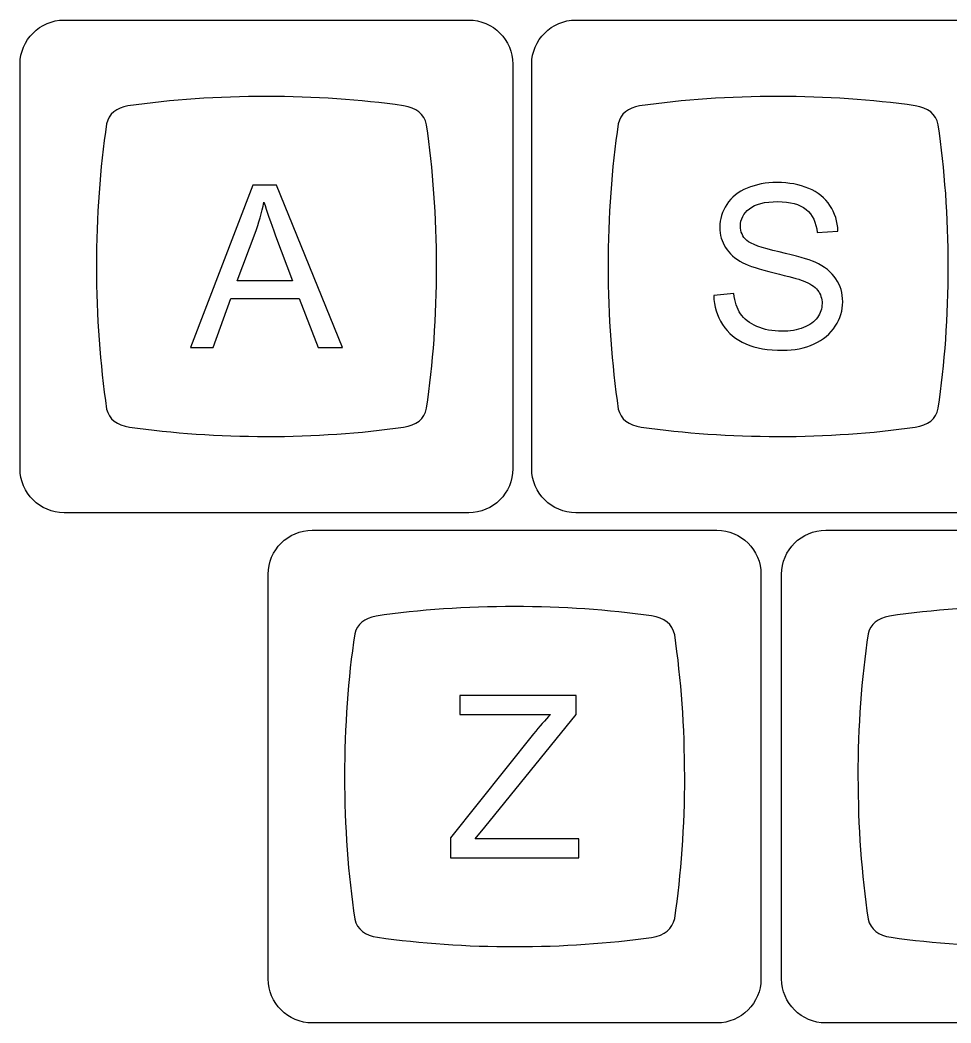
# Model space of a CAD drawing. Header units: millimetres. Extents: x -493 to 473, y -489 to 489.
# Drawn here: x -444.77 to -410.01, y -327.9 to -290.45 of the extents above; entities that cross this region are included whole.
import ezdxf

# ---------------------------------------------------------------- set-up
doc = ezdxf.new("R2010")
doc.units = ezdxf.units.MM
doc.header["$MEASUREMENT"] = 0
doc.layers.add('Layer 1', color=7, linetype='Continuous')

msp = doc.modelspace()

# ---------------------------------------------------------------- linework, layer by layer
at = {"layer": 'Layer 1', "color": 169}
for points in [[(-443.1189, -308.8455), (-443.1189, -308.8455), (-428.0115, -308.8455), (-428.0115, -308.8455), (-428.0115, -308.8455), (-427.106, -308.8455), (-426.3652, -308.1047), (-426.3652, -307.1992), (-426.3652, -307.1992), (-426.3652, -307.1992), (-426.3652, -292.0918), (-426.3652, -292.0918), (-426.3652, -292.0918), (-426.3652, -291.1863), (-427.106, -290.4455), (-428.0115, -290.4455), (-428.0115, -290.4455), (-428.0115, -290.4455), (-443.1189, -290.4455), (-443.1189, -290.4455), (-443.1189, -290.4455), (-444.0244, -290.4455), (-444.7652, -291.1863), (-444.7652, -292.0918), (-444.7652, -292.0918), (-444.7652, -292.0918), (-444.7652, -307.1992), (-444.7652, -307.1992), (-444.7652, -307.1992), (-444.7652, -308.1047), (-444.0244, -308.8455), (-443.1189, -308.8455)], [(-424.0147, -308.8455), (-424.0147, -308.8455), (-408.9073, -308.8455), (-408.9073, -308.8455), (-408.9073, -308.8455), (-408.0018, -308.8455), (-407.261, -308.1047), (-407.261, -307.1992), (-407.261, -307.1992), (-407.261, -307.1992), (-407.261, -292.0918), (-407.261, -292.0918), (-407.261, -292.0918), (-407.261, -291.1863), (-408.0018, -290.4455), (-408.9073, -290.4455), (-408.9073, -290.4455), (-408.9073, -290.4455), (-424.0147, -290.4455), (-424.0147, -290.4455), (-424.0147, -290.4455), (-424.9202, -290.4455), (-425.661, -291.1863), (-425.661, -292.0918), (-425.661, -292.0918), (-425.661, -292.0918), (-425.661, -307.1992), (-425.661, -307.1992), (-425.661, -307.1992), (-425.661, -308.1047), (-424.9202, -308.8455), (-424.0147, -308.8455)], [(-433.8549, -327.8955), (-433.8549, -327.8955), (-418.7475, -327.8955), (-418.7475, -327.8955), (-418.7475, -327.8955), (-417.842, -327.8955), (-417.1012, -327.1547), (-417.1012, -326.2492), (-417.1012, -326.2492), (-417.1012, -326.2492), (-417.1012, -311.1418), (-417.1012, -311.1418), (-417.1012, -311.1418), (-417.1012, -310.2363), (-417.842, -309.4955), (-418.7475, -309.4955), (-418.7475, -309.4955), (-418.7475, -309.4955), (-433.8549, -309.4955), (-433.8549, -309.4955), (-433.8549, -309.4955), (-434.7604, -309.4955), (-435.5012, -310.2363), (-435.5012, -311.1418), (-435.5012, -311.1418), (-435.5012, -311.1418), (-435.5012, -326.2492), (-435.5012, -326.2492), (-435.5012, -326.2492), (-435.5012, -327.1547), (-434.7604, -327.8955), (-433.8549, -327.8955)], [(-414.6867, -327.8955), (-414.6867, -327.8955), (-399.5793, -327.8955), (-399.5793, -327.8955), (-399.5793, -327.8955), (-398.6738, -327.8955), (-397.933, -327.1547), (-397.933, -326.2492), (-397.933, -326.2492), (-397.933, -326.2492), (-397.933, -311.1418), (-397.933, -311.1418), (-397.933, -311.1418), (-397.933, -310.2363), (-398.6738, -309.4955), (-399.5793, -309.4955), (-399.5793, -309.4955), (-399.5793, -309.4955), (-414.6867, -309.4955), (-414.6867, -309.4955), (-414.6867, -309.4955), (-415.5922, -309.4955), (-416.333, -310.2363), (-416.333, -311.1418), (-416.333, -311.1418), (-416.333, -311.1418), (-416.333, -326.2492), (-416.333, -326.2492), (-416.333, -326.2492), (-416.333, -327.1547), (-415.5922, -327.8955), (-414.6867, -327.8955)]]:
    msp.add_open_spline(points, degree=3, knots=[0, 0, 0, 0, 0.1111111, 0.1111111, 0.1111111, 0.1111111, 0.2222222, 0.2222222, 0.2222222, 0.2222222, 0.3333333, 0.3333333, 0.3333333, 0.3333333, 0.4444444, 0.4444444, 0.4444444, 0.4444444, 0.5555556, 0.5555556, 0.5555556, 0.5555556, 0.6666667, 0.6666667, 0.6666667, 0.6666667, 0.7777778, 0.7777778, 0.7777778, 0.7777778, 1, 1, 1, 1], dxfattribs=at)
at = {"layer": 'Layer 1', "color": 159}
for points in [[(-435.565, -293.296), (-433.7744, -293.2965), (-432.0545, -293.4194), (-430.4523, -293.6449), (-430.4523, -293.6449), (-430.4523, -293.6449), (-430.4523, -293.645), (-430.4523, -293.645), (-430.4523, -293.645), (-429.9655, -293.7179), (-429.6756, -293.9505), (-429.5884, -294.3552), (-429.5884, -294.3552), (-429.3464, -296.0081), (-429.2141, -297.7897), (-429.2137, -299.6475), (-429.2137, -299.6475), (-429.2132, -301.5052), (-429.3447, -303.2868), (-429.5859, -304.9397), (-429.5859, -304.9397), (-429.6729, -305.3439), (-429.9622, -305.5763), (-430.4479, -305.6492), (-430.4479, -305.6492), (-432.0504, -305.8741), (-433.7708, -305.9963), (-435.5621, -305.9959), (-435.5621, -305.9959), (-437.3539, -305.9955), (-439.0749, -305.8723), (-440.6779, -305.6465), (-440.6779, -305.6465), (-440.6779, -305.6465), (-440.6778, -305.6461), (-440.6778, -305.6461), (-440.6778, -305.6461), (-441.1508, -305.5753), (-441.438, -305.3536), (-441.5339, -304.9696), (-441.5339, -304.9696), (-441.7789, -303.3075), (-441.913, -301.5146), (-441.9134, -299.6445), (-441.9134, -299.6445), (-441.9139, -297.7727), (-441.7804, -295.9783), (-441.5358, -294.315), (-441.5358, -294.315), (-441.4432, -293.9481), (-441.1752, -293.7301), (-440.7364, -293.6509), (-440.7364, -293.6509), (-439.1177, -293.4208), (-437.3776, -293.2956), (-435.565, -293.296)], [(-416.4608, -293.296), (-414.6702, -293.2965), (-412.9503, -293.4194), (-411.3481, -293.6449), (-411.3481, -293.6449), (-411.3481, -293.6449), (-411.3481, -293.645), (-411.3481, -293.645), (-411.3481, -293.645), (-410.8613, -293.7179), (-410.5714, -293.9505), (-410.4842, -294.3552), (-410.4842, -294.3552), (-410.2422, -296.0081), (-410.1099, -297.7897), (-410.1095, -299.6475), (-410.1095, -299.6475), (-410.109, -301.5052), (-410.2405, -303.2868), (-410.4817, -304.9397), (-410.4817, -304.9397), (-410.5687, -305.3439), (-410.858, -305.5763), (-411.3437, -305.6492), (-411.3437, -305.6492), (-412.9462, -305.8741), (-414.6666, -305.9963), (-416.4579, -305.9959), (-416.4579, -305.9959), (-418.2497, -305.9955), (-419.9707, -305.8723), (-421.5737, -305.6465), (-421.5737, -305.6465), (-421.5737, -305.6465), (-421.5736, -305.6461), (-421.5736, -305.6461), (-421.5736, -305.6461), (-422.0466, -305.5753), (-422.3338, -305.3536), (-422.4297, -304.9696), (-422.4297, -304.9696), (-422.6747, -303.3075), (-422.8088, -301.5146), (-422.8092, -299.6445), (-422.8092, -299.6445), (-422.8097, -297.7727), (-422.6762, -295.9783), (-422.4316, -294.315), (-422.4316, -294.315), (-422.339, -293.9481), (-422.071, -293.7301), (-421.6322, -293.6509), (-421.6322, -293.6509), (-420.0135, -293.4208), (-418.2734, -293.2956), (-416.4608, -293.296)], [(-426.301, -312.346), (-424.5104, -312.3465), (-422.7905, -312.4694), (-421.1883, -312.6949), (-421.1883, -312.6949), (-421.1883, -312.6949), (-421.1883, -312.695), (-421.1883, -312.695), (-421.1883, -312.695), (-420.7015, -312.7679), (-420.4116, -313.0005), (-420.3244, -313.4052), (-420.3244, -313.4052), (-420.0824, -315.0581), (-419.9501, -316.8397), (-419.9497, -318.6975), (-419.9497, -318.6975), (-419.9492, -320.5552), (-420.0807, -322.3368), (-420.3219, -323.9897), (-420.3219, -323.9897), (-420.4089, -324.3939), (-420.6982, -324.6263), (-421.1839, -324.6992), (-421.1839, -324.6992), (-422.7864, -324.9241), (-424.5068, -325.0463), (-426.2981, -325.0459), (-426.2981, -325.0459), (-428.0899, -325.0455), (-429.8109, -324.9223), (-431.4139, -324.6965), (-431.4139, -324.6965), (-431.4139, -324.6965), (-431.4138, -324.6961), (-431.4138, -324.6961), (-431.4138, -324.6961), (-431.8868, -324.6253), (-432.174, -324.4036), (-432.2699, -324.0196), (-432.2699, -324.0196), (-432.5149, -322.3575), (-432.649, -320.5646), (-432.6494, -318.6945), (-432.6494, -318.6945), (-432.6499, -316.8227), (-432.5164, -315.0283), (-432.2718, -313.365), (-432.2718, -313.365), (-432.1792, -312.9981), (-431.9112, -312.7801), (-431.4724, -312.7009), (-431.4724, -312.7009), (-429.8537, -312.4708), (-428.1136, -312.3456), (-426.301, -312.346)], [(-407.1328, -312.346), (-405.3422, -312.3465), (-403.6223, -312.4694), (-402.0201, -312.6949), (-402.0201, -312.6949), (-402.0201, -312.6949), (-402.0201, -312.695), (-402.0201, -312.695), (-402.0201, -312.695), (-401.5333, -312.7679), (-401.2434, -313.0005), (-401.1562, -313.4052), (-401.1562, -313.4052), (-400.9142, -315.0581), (-400.7819, -316.8397), (-400.7815, -318.6975), (-400.7815, -318.6975), (-400.781, -320.5552), (-400.9125, -322.3368), (-401.1537, -323.9897), (-401.1537, -323.9897), (-401.2407, -324.3939), (-401.53, -324.6263), (-402.0157, -324.6992), (-402.0157, -324.6992), (-403.6182, -324.9241), (-405.3386, -325.0463), (-407.1299, -325.0459), (-407.1299, -325.0459), (-408.9217, -325.0455), (-410.6427, -324.9223), (-412.2457, -324.6965), (-412.2457, -324.6965), (-412.2457, -324.6965), (-412.2456, -324.6961), (-412.2456, -324.6961), (-412.2456, -324.6961), (-412.7186, -324.6253), (-413.0058, -324.4036), (-413.1017, -324.0196), (-413.1017, -324.0196), (-413.3467, -322.3575), (-413.4808, -320.5646), (-413.4812, -318.6945), (-413.4812, -318.6945), (-413.4817, -316.8227), (-413.3482, -315.0283), (-413.1036, -313.365), (-413.1036, -313.365), (-413.011, -312.9981), (-412.743, -312.7801), (-412.3042, -312.7009), (-412.3042, -312.7009), (-410.6855, -312.4708), (-408.9454, -312.3456), (-407.1328, -312.346)]]:
    msp.add_open_spline(points, degree=3, knots=[0, 0, 0, 0, 0.0666667, 0.0666667, 0.0666667, 0.0666667, 0.1333333, 0.1333333, 0.1333333, 0.1333333, 0.2, 0.2, 0.2, 0.2, 0.2666667, 0.2666667, 0.2666667, 0.2666667, 0.3333333, 0.3333333, 0.3333333, 0.3333333, 0.4, 0.4, 0.4, 0.4, 0.4666667, 0.4666667, 0.4666667, 0.4666667, 0.5333333, 0.5333333, 0.5333333, 0.5333333, 0.6, 0.6, 0.6, 0.6, 0.6666667, 0.6666667, 0.6666667, 0.6666667, 0.7333333, 0.7333333, 0.7333333, 0.7333333, 0.8, 0.8, 0.8, 0.8, 0.8666667, 0.8666667, 0.8666667, 0.8666667, 1, 1, 1, 1], dxfattribs=at)
at = {"layer": 'Layer 1', "color": 132}
for points, knots in [([(-418.8681, -300.7298), (-418.8681, -300.7298), (-418.1146, -300.662), (-418.1146, -300.662), (-418.1146, -300.662), (-418.0793, -300.9668), (-417.9961, -301.2166), (-417.8648, -301.4127), (-417.8648, -301.4127), (-417.7336, -301.6075), (-417.5304, -301.7655), (-417.2552, -301.8869), (-417.2552, -301.8869), (-416.9801, -302.0068), (-416.6696, -302.0675), (-416.3253, -302.0675), (-416.3253, -302.0675), (-416.0191, -302.0675), (-415.7496, -302.0223), (-415.5153, -301.9306), (-415.5153, -301.9306), (-415.2811, -301.8389), (-415.1075, -301.7133), (-414.9932, -301.5539), (-414.9932, -301.5539), (-414.8789, -301.3944), (-414.821, -301.2208), (-414.821, -301.0346), (-414.821, -301.0346), (-414.821, -300.8455), (-414.8761, -300.6804), (-414.9861, -300.5378), (-414.9861, -300.5378), (-415.0962, -300.3967), (-415.2783, -300.2782), (-415.5323, -300.1808), (-415.5323, -300.1808), (-415.6945, -300.1187), (-416.0544, -300.02), (-416.6118, -299.8859), (-416.6118, -299.8859), (-417.1691, -299.7519), (-417.5586, -299.6263), (-417.7816, -299.5077), (-417.7816, -299.5077), (-418.0709, -299.3553), (-418.2853, -299.1662), (-418.4265, -298.9419), (-418.4265, -298.9419), (-418.569, -298.7175), (-418.6395, -298.4649), (-418.6395, -298.1869), (-418.6395, -298.1869), (-418.6395, -297.8793), (-418.552, -297.5928), (-418.3785, -297.3276), (-418.3785, -297.3276), (-418.2049, -297.0609), (-417.9523, -296.8591), (-417.6179, -296.7208), (-417.6179, -296.7208), (-417.2849, -296.5825), (-416.9137, -296.5133), (-416.5059, -296.5133), (-416.5059, -296.5133), (-416.0572, -296.5133), (-415.6607, -296.5853), (-415.3178, -296.7307), (-415.3178, -296.7307), (-414.9749, -296.8746), (-414.711, -297.0877), (-414.5261, -297.3699), (-414.5261, -297.3699), (-414.3413, -297.6507), (-414.2425, -297.9696), (-414.2284, -298.3252), (-414.2284, -298.3252), (-414.2284, -298.3252), (-414.9988, -298.3845), (-414.9988, -298.3845), (-414.9988, -298.3845), (-415.0398, -298.0021), (-415.1795, -297.7128), (-415.418, -297.5181), (-415.418, -297.5181), (-415.6564, -297.3219), (-416.0092, -297.2245), (-416.4749, -297.2245), (-416.4749, -297.2245), (-416.9603, -297.2245), (-417.3145, -297.3134), (-417.536, -297.4912), (-417.536, -297.4912), (-417.7576, -297.669), (-417.8691, -297.8835), (-417.8691, -298.1347), (-417.8691, -298.1347), (-417.8691, -298.352), (-417.79, -298.5312), (-417.6334, -298.6724), (-417.6334, -298.6724), (-417.4782, -298.8121), (-417.076, -298.9574), (-416.4241, -299.1042), (-416.4241, -299.1042), (-415.7721, -299.2523), (-415.3248, -299.3807), (-415.0821, -299.4908), (-415.0821, -299.4908), (-414.7307, -299.6531), (-414.4697, -299.8577), (-414.3018, -300.1075), (-414.3018, -300.1075), (-414.1338, -300.3558), (-414.0506, -300.6423), (-414.0506, -300.9668), (-414.0506, -300.9668), (-414.0506, -301.29), (-414.1423, -301.592), (-414.3272, -301.877), (-414.3272, -301.877), (-414.512, -302.162), (-414.7759, -302.3836), (-415.1216, -302.5416), (-415.1216, -302.5416), (-415.4673, -302.6997), (-415.8554, -302.7787), (-416.2886, -302.7787), (-416.2886, -302.7787), (-416.8361, -302.7787), (-417.2947, -302.6983), (-417.6644, -302.5388), (-417.6644, -302.5388), (-418.0356, -302.3794), (-418.3249, -302.1395), (-418.5351, -301.8177), (-418.5351, -301.8177), (-418.7468, -301.4974), (-418.8568, -301.1347), (-418.8681, -300.7298)], [0, 0, 0, 0, 0.0277778, 0.0277778, 0.0277778, 0.0277778, 0.0555556, 0.0555556, 0.0555556, 0.0555556, 0.0833333, 0.0833333, 0.0833333, 0.0833333, 0.1111111, 0.1111111, 0.1111111, 0.1111111, 0.1388889, 0.1388889, 0.1388889, 0.1388889, 0.1666667, 0.1666667, 0.1666667, 0.1666667, 0.1944444, 0.1944444, 0.1944444, 0.1944444, 0.2222222, 0.2222222, 0.2222222, 0.2222222, 0.25, 0.25, 0.25, 0.25, 0.2777778, 0.2777778, 0.2777778, 0.2777778, 0.3055556, 0.3055556, 0.3055556, 0.3055556, 0.3333333, 0.3333333, 0.3333333, 0.3333333, 0.3611111, 0.3611111, 0.3611111, 0.3611111, 0.3888889, 0.3888889, 0.3888889, 0.3888889, 0.4166667, 0.4166667, 0.4166667, 0.4166667, 0.4444444, 0.4444444, 0.4444444, 0.4444444, 0.4722222, 0.4722222, 0.4722222, 0.4722222, 0.5, 0.5, 0.5, 0.5, 0.5277778, 0.5277778, 0.5277778, 0.5277778, 0.5555556, 0.5555556, 0.5555556, 0.5555556, 0.5833333, 0.5833333, 0.5833333, 0.5833333, 0.6111111, 0.6111111, 0.6111111, 0.6111111, 0.6388889, 0.6388889, 0.6388889, 0.6388889, 0.6666667, 0.6666667, 0.6666667, 0.6666667, 0.6944444, 0.6944444, 0.6944444, 0.6944444, 0.7222222, 0.7222222, 0.7222222, 0.7222222, 0.75, 0.75, 0.75, 0.75, 0.7777778, 0.7777778, 0.7777778, 0.7777778, 0.8055556, 0.8055556, 0.8055556, 0.8055556, 0.8333333, 0.8333333, 0.8333333, 0.8333333, 0.8611111, 0.8611111, 0.8611111, 0.8611111, 0.8888889, 0.8888889, 0.8888889, 0.8888889, 0.9166667, 0.9166667, 0.9166667, 0.9166667, 0.9444444, 0.9444444, 0.9444444, 0.9444444, 1, 1, 1, 1]), ([(-438.4013, -302.6771), (-438.4013, -302.6771), (-436.0758, -296.6149), (-436.0758, -296.6149), (-436.0758, -296.6149), (-436.0758, -296.6149), (-435.1938, -296.6149), (-435.1938, -296.6149), (-435.1938, -296.6149), (-435.1938, -296.6149), (-432.7258, -302.6771), (-432.7258, -302.6771), (-432.7258, -302.6771), (-432.7258, -302.6771), (-433.6388, -302.6771), (-433.6388, -302.6771), (-433.6388, -302.6771), (-433.6388, -302.6771), (-434.3401, -300.8398), (-434.3401, -300.8398), (-434.3401, -300.8398), (-434.3401, -300.8398), (-436.8928, -300.8398), (-436.8928, -300.8398), (-436.8928, -300.8398), (-436.8928, -300.8398), (-437.5504, -302.6771), (-437.5504, -302.6771), (-437.5504, -302.6771), (-437.5504, -302.6771), (-438.4013, -302.6771), (-438.4013, -302.6771)], [0, 0, 0, 0, 0.1111111, 0.1111111, 0.1111111, 0.1111111, 0.2222222, 0.2222222, 0.2222222, 0.2222222, 0.3333333, 0.3333333, 0.3333333, 0.3333333, 0.4444444, 0.4444444, 0.4444444, 0.4444444, 0.5555556, 0.5555556, 0.5555556, 0.5555556, 0.6666667, 0.6666667, 0.6666667, 0.6666667, 0.7777778, 0.7777778, 0.7777778, 0.7777778, 1, 1, 1, 1]), ([(-436.6572, -300.1879), (-436.6572, -300.1879), (-434.5913, -300.1879), (-434.5913, -300.1879), (-434.5913, -300.1879), (-434.5913, -300.1879), (-435.2235, -298.5073), (-435.2235, -298.5073), (-435.2235, -298.5073), (-435.414, -297.9964), (-435.5579, -297.5745), (-435.6581, -297.2415), (-435.6581, -297.2415), (-435.7413, -297.6366), (-435.8528, -298.0246), (-435.9925, -298.4085), (-435.9925, -298.4085), (-435.9925, -298.4085), (-436.6572, -300.1879), (-436.6572, -300.1879)], [0, 0, 0, 0, 0.1666667, 0.1666667, 0.1666667, 0.1666667, 0.3333333, 0.3333333, 0.3333333, 0.3333333, 0.5, 0.5, 0.5, 0.5, 0.6666667, 0.6666667, 0.6666667, 0.6666667, 1, 1, 1, 1]), ([(-428.6973, -321.7266), (-428.6973, -321.7266), (-428.6973, -320.9858), (-428.6973, -320.9858), (-428.6973, -320.9858), (-428.6973, -320.9858), (-425.5928, -317.0995), (-425.5928, -317.0995), (-425.5928, -317.0995), (-425.3699, -316.8258), (-425.161, -316.5845), (-424.962, -316.3756), (-424.962, -316.3756), (-424.962, -316.3756), (-428.3417, -316.3756), (-428.3417, -316.3756), (-428.3417, -316.3756), (-428.3417, -316.3756), (-428.3417, -315.6644), (-428.3417, -315.6644), (-428.3417, -315.6644), (-428.3417, -315.6644), (-424.0067, -315.6644), (-424.0067, -315.6644), (-424.0067, -315.6644), (-424.0067, -315.6644), (-424.0067, -316.3756), (-424.0067, -316.3756), (-424.0067, -316.3756), (-424.0067, -316.3756), (-427.4117, -320.5808), (-427.4117, -320.5808), (-427.4117, -320.5808), (-427.4117, -320.5808), (-427.7758, -321.0154), (-427.7758, -321.0154), (-427.7758, -321.0154), (-427.7758, -321.0154), (-423.9051, -321.0154), (-423.9051, -321.0154), (-423.9051, -321.0154), (-423.9051, -321.0154), (-423.9051, -321.7266), (-423.9051, -321.7266), (-423.9051, -321.7266), (-423.9051, -321.7266), (-428.6973, -321.7266), (-428.6973, -321.7266)], [0, 0, 0, 0, 0.0769231, 0.0769231, 0.0769231, 0.0769231, 0.1538462, 0.1538462, 0.1538462, 0.1538462, 0.2307692, 0.2307692, 0.2307692, 0.2307692, 0.3076923, 0.3076923, 0.3076923, 0.3076923, 0.3846154, 0.3846154, 0.3846154, 0.3846154, 0.4615385, 0.4615385, 0.4615385, 0.4615385, 0.5384615, 0.5384615, 0.5384615, 0.5384615, 0.6153846, 0.6153846, 0.6153846, 0.6153846, 0.6923077, 0.6923077, 0.6923077, 0.6923077, 0.7692308, 0.7692308, 0.7692308, 0.7692308, 0.8461538, 0.8461538, 0.8461538, 0.8461538, 1, 1, 1, 1])]:
    msp.add_open_spline(points, degree=3, knots=knots, dxfattribs=at)

doc.saveas('drawing.dxf')
